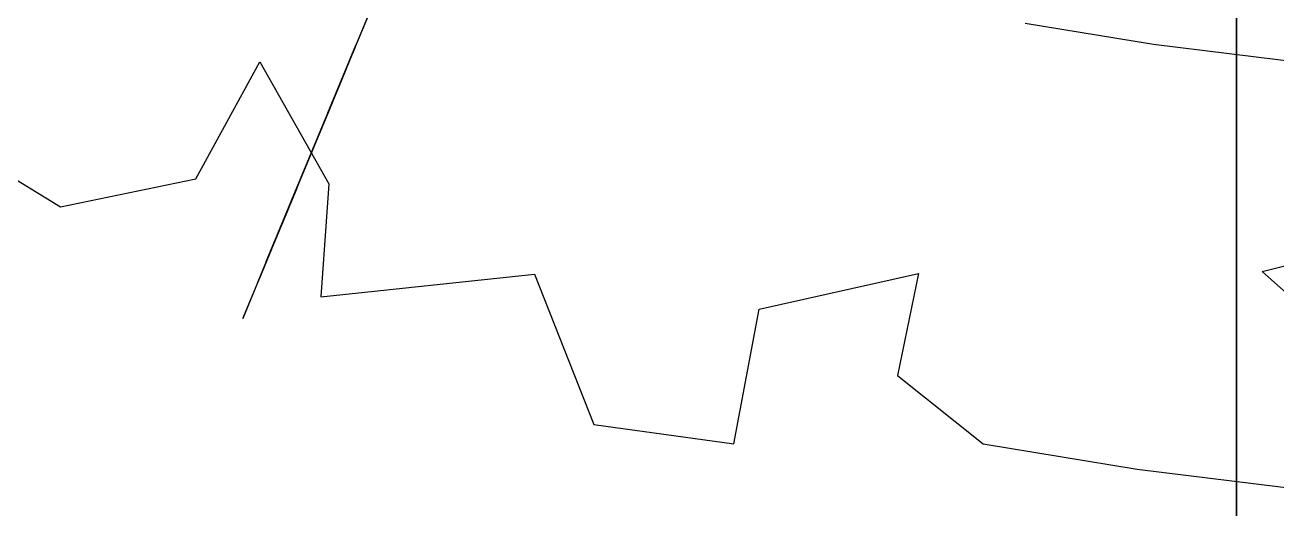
# Model space of a CAD drawing. Extents: x -0.115 to 0.112, y -0.1 to 0.104.
# Drawn here: x -0.03758 to 0.0115, y -0.09991 to -0.08065 of the extents above; entities that cross this region are included whole.
import ezdxf

# ---------------------------------------------------------------- set-up
doc = ezdxf.new("R2010")
doc.units = 0
doc.header["$MEASUREMENT"] = 0
doc.layers.get('0').update_dxf_attribs({"linetype": 'CONTINUOUS'})

msp = doc.modelspace()

# ---------------------------------------------------------------- linework, layer by layer
at = {"color": 3, "linetype": 'CONTINUOUS', "invisible_edges": 8}
for points in [[(0.009918, -0.084235, 0.152422), (0.009918, -0.082276, 0.150527), (0.009918, -0.075526, 0.152039), (0.009918, -0.07712, 0.147919)], [(-0.025177, -0.082818, 0.181205), (-0.023711, -0.079277, 0.181749), (-0.022821, -0.077129, 0.180761), (-0.024185, -0.080423, 0.17775)], [(0.001633, -0.08058, 0.199063), (0.006662, -0.081409, 0.199063), (0.013119, -0.082209, 0.199063), (0.01429, -0.078095, 0.199063)], [(0.001633, -0.08058, 0.297903), (0.006662, -0.081409, 0.297903), (0.013119, -0.082209, 0.297903), (0.01429, -0.078095, 0.297903)], [(0.009918, -0.07819, 0.320556), (0.009918, -0.080597, 0.320556), (0.009918, -0.083532, 0.317139), (0.009918, -0.085167, 0.313889)], [(-0.023563, -0.078921, 0.298659), (-0.024895, -0.082137, 0.29821), (-0.025756, -0.084216, 0.297672), (-0.025552, -0.083722, 0.29573)], [(0.009918, -0.079315, 0.165773), (0.009918, -0.078817, 0.162418), (0.009918, -0.081405, 0.164277), (0.009918, -0.083176, 0.162561)], [(0.009918, -0.083819, 0.169172), (0.009918, -0.086049, 0.166891), (0.009918, -0.084775, 0.165171), (0.009918, -0.079315, 0.165773)], [(0.009918, -0.085167, 0.313889), (0.009918, -0.083689, 0.312831), (0.009918, -0.079832, 0.314851), (0.009918, -0.082311, 0.308847)], [(0.009918, -0.083176, 0.162561), (0.009918, -0.082654, 0.160212), (0.009918, -0.080728, 0.158748), (0.009918, -0.084235, 0.152422)], [(-0.02461, -0.081448, 0.195405), (-0.025867, -0.084483, 0.194617), (-0.025971, -0.084734, 0.191652), (-0.025409, -0.083377, 0.190168)], [(-0.025721, -0.084131, 0.204134), (-0.025134, -0.082714, 0.200952), (-0.025663, -0.083991, 0.199006), (-0.02461, -0.081448, 0.195405)], [(-0.025833, -0.0844, 0.264514), (-0.024675, -0.081604, 0.265096), (-0.025165, -0.082788, 0.260468), (-0.026754, -0.086623, 0.255807)], [(-0.025552, -0.083722, 0.29573), (-0.024725, -0.081725, 0.295036), (-0.024719, -0.08171, 0.293601), (-0.025709, -0.084101, 0.292336)], [(-0.024968, -0.082313, 0.187363), (-0.02464, -0.081521, 0.184091), (-0.025223, -0.082927, 0.182639), (-0.025177, -0.082818, 0.181205)], [(-0.039691, -0.085637, 0.241903), (-0.036194, -0.087787, 0.241903), (-0.03088, -0.08669, 0.241903), (-0.028377, -0.082096, 0.241903)], [(-0.028377, -0.082096, 0.241903), (-0.025666, -0.086881, 0.241903), (-0.025985, -0.091314, 0.241903), (-0.017612, -0.090427, 0.241903)], [(-0.025409, -0.083377, 0.190168), (-0.026311, -0.085555, 0.189374), (-0.026458, -0.085911, 0.187114), (-0.024968, -0.082313, 0.187363)], [(0.009918, -0.082311, 0.308847), (0.009918, -0.084842, 0.305948), (0.009918, -0.085004, 0.302468), (0.009918, -0.085581, 0.298659)], [(-0.025211, -0.082898, 0.27113), (-0.02634, -0.085625, 0.269149), (-0.026796, -0.086726, 0.265752), (-0.025833, -0.0844, 0.264514)], [(-0.025709, -0.084101, 0.292336), (-0.025135, -0.082716, 0.290102), (-0.026471, -0.08594, 0.288355), (-0.025936, -0.084649, 0.284644)], [(-0.025936, -0.084649, 0.284644), (-0.025258, -0.083012, 0.282101), (-0.025906, -0.084577, 0.277672), (-0.025211, -0.082898, 0.27113)], [(0.009918, -0.087206, 0.17775), (0.009918, -0.084301, 0.173211), (0.009918, -0.083141, 0.172769), (0.009918, -0.083819, 0.169172)], [(0.009918, -0.089799, 0.181205), (0.009918, -0.085966, 0.181749), (0.009918, -0.083641, 0.180761), (0.009918, -0.087206, 0.17775)], [(-0.025652, -0.083964, 0.218617), (-0.026624, -0.086311, 0.216538), (-0.028071, -0.089805, 0.21547), (-0.029046, -0.092157, 0.213903)], [(-0.026899, -0.086975, 0.207507), (-0.028448, -0.090713, 0.202478), (-0.027132, -0.087537, 0.202208), (-0.025721, -0.084131, 0.204134)], [(-0.027811, -0.089176, 0.227885), (-0.027643, -0.08877, 0.225326), (-0.02676, -0.086638, 0.225609), (-0.025652, -0.083964, 0.218617)], [(-0.02776, -0.089053, 0.234346), (-0.027128, -0.087527, 0.23334), (-0.026105, -0.085056, 0.234346), (-0.027811, -0.089176, 0.227885)], [(0.009918, -0.085581, 0.298659), (0.009918, -0.089062, 0.29821), (0.009918, -0.091312, 0.297672), (0.009918, -0.090777, 0.29573)], [(-0.026754, -0.086623, 0.255807), (-0.02701, -0.087243, 0.251595), (-0.027919, -0.089437, 0.250111), (-0.027259, -0.087843, 0.245538)], [(-0.029046, -0.092157, 0.213903), (-0.028462, -0.090748, 0.211116), (-0.02738, -0.088136, 0.209851), (-0.026899, -0.086975, 0.207507)], [(-0.027259, -0.087843, 0.245538), (-0.027637, -0.088756, 0.242246), (-0.027032, -0.087296, 0.240355), (-0.02727, -0.087869, 0.238873)], [(0.015165, -0.094095, 0.241903), (0.010913, -0.090324, 0.241903), (0.021224, -0.087708, 0.241903), (0.025656, -0.09197, 0.241903)], [(-0.02727, -0.087869, 0.238873), (-0.027897, -0.089384, 0.238854), (-0.028125, -0.089934, 0.237104), (-0.02776, -0.089053, 0.234346)], [(0.009918, -0.09122, 0.204134), (0.009918, -0.089686, 0.200952), (0.009918, -0.091068, 0.199006), (0.009918, -0.088316, 0.195405)], [(0.009918, -0.088316, 0.195405), (0.009918, -0.091601, 0.194617), (0.009918, -0.091872, 0.191652), (0.009918, -0.090404, 0.190168)], [(0.009918, -0.089252, 0.187363), (0.009918, -0.088395, 0.184091), (0.009918, -0.089917, 0.182639), (0.009918, -0.089799, 0.181205)], [(0.009918, -0.091511, 0.264514), (0.009918, -0.088485, 0.265096), (0.009918, -0.089766, 0.260468), (0.009918, -0.093918, 0.255807)], [(0.009918, -0.090777, 0.29573), (0.009918, -0.088616, 0.295036), (0.009918, -0.0886, 0.293601), (0.009918, -0.091187, 0.292336)], [(0.009918, -0.090404, 0.190168), (0.009918, -0.092761, 0.189374), (0.009918, -0.093146, 0.187114), (0.009918, -0.089252, 0.187363)], [(0.009918, -0.091187, 0.292336), (0.009918, -0.089689, 0.290102), (0.009918, -0.093178, 0.288355), (0.009918, -0.091781, 0.284644)], [(0.009918, -0.091781, 0.284644), (0.009918, -0.090009, 0.282101), (0.009918, -0.091702, 0.277672), (0.009918, -0.089886, 0.27113)], [(0.009918, -0.089886, 0.27113), (0.009918, -0.092837, 0.269149), (0.009918, -0.094029, 0.265752), (0.009918, -0.091511, 0.264514)], [(-0.017612, -0.090427, 0.241903), (-0.01528, -0.096324, 0.241903), (-0.009795, -0.097078, 0.241903), (-0.0088, -0.091798, 0.241903)], [(-0.0088, -0.091798, 0.241903), (-0.002561, -0.090393, 0.241903), (-0.003383, -0.094404, 0.241903), (-0.000023, -0.097078, 0.241903)], [(0.009918, -0.09668, 0.227885), (0.009918, -0.096241, 0.225326), (0.009918, -0.093934, 0.225609), (0.009918, -0.091039, 0.218617)], [(0.009918, -0.091039, 0.218617), (0.009918, -0.093579, 0.216538), (0.009918, -0.097361, 0.21547), (0.009918, -0.099907, 0.213903)], [(0.009918, -0.094298, 0.207507), (0.009918, -0.098344, 0.202478), (0.009918, -0.094907, 0.202208), (0.009918, -0.09122, 0.204134)], [(0.009918, -0.096548, 0.234346), (0.009918, -0.094896, 0.23334), (0.009918, -0.092222, 0.234346), (0.009918, -0.09668, 0.227885)], [(-0.000023, -0.097078, 0.241903), (0.006011, -0.098072, 0.241903), (0.013759, -0.099032, 0.241903), (0.015165, -0.094095, 0.241903)], [(0.009918, -0.093918, 0.255807), (0.009918, -0.094588, 0.251595), (0.009918, -0.096963, 0.250111), (0.009918, -0.095238, 0.245538)], [(0.009918, -0.099907, 0.213903), (0.009918, -0.098382, 0.211116), (0.009918, -0.095555, 0.209851), (0.009918, -0.094298, 0.207507)], [(0.009918, -0.095238, 0.245538), (0.009918, -0.096226, 0.242246), (0.009918, -0.094646, 0.240355), (0.009918, -0.095266, 0.238873)], [(0.009918, -0.095266, 0.238873), (0.009918, -0.096906, 0.238854), (0.009918, -0.097502, 0.237104), (0.009918, -0.096548, 0.234346)]]:
    msp.add_3dface(points, dxfattribs=at)

doc.saveas('drawing.dxf')
